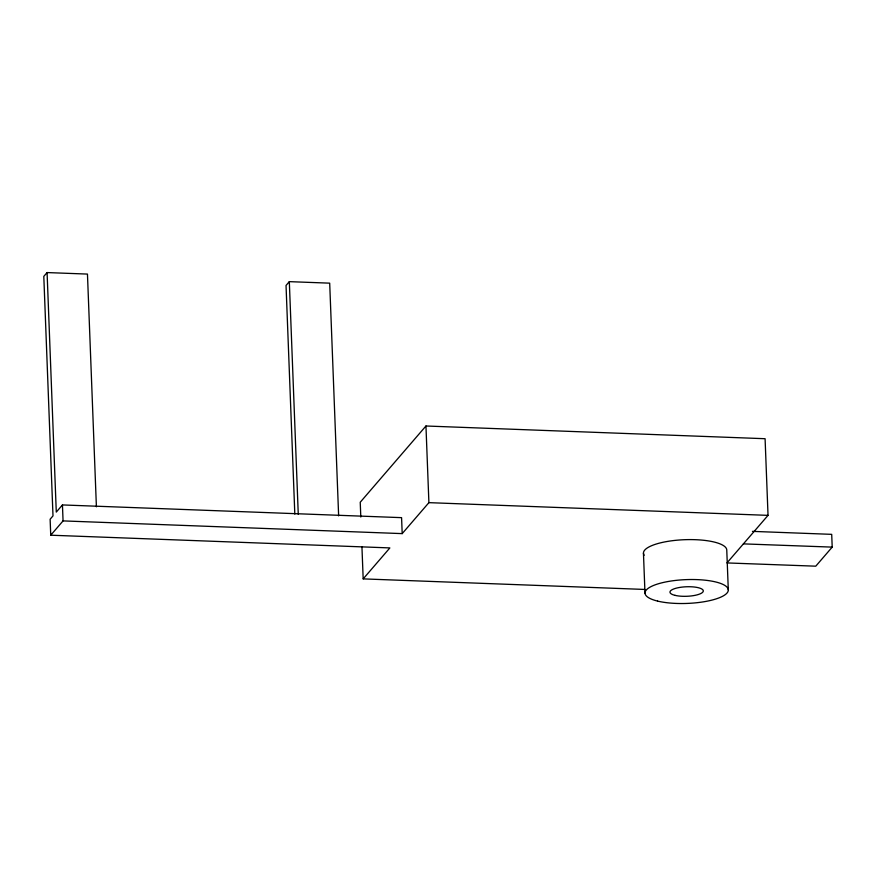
<?xml version="1.0" encoding="UTF-8"?>
<svg xmlns="http://www.w3.org/2000/svg" width="876" height="876" viewBox="0 0 876 876"><rect width="100%" height="100%" fill="white"/><g stroke="black" fill="none" stroke-linecap="round" stroke-linejoin="round"><path stroke-width="1.31" d="M96.404 506.799L87.458 274.079L47.085 272.567L43.8 276.378L52.998 515.898L50.129 519.227L50.742 535.203L389.875 547.916L363.179 578.883L644.878 589.449M50.742 535.203L63.061 520.902L402.194 533.615L401.58 517.65L62.448 504.937L56.283 512.088L47.085 272.567M338.64 515.876L329.694 283.156L289.321 281.645L286.036 285.456L294.818 514.092M752.451 531.371L831.707 534.349L832.2 547.117L815.764 566.181L726.949 562.929L768.033 515.362L765.087 438.712L425.955 425.999L360.233 502.244L360.803 517.026M402.194 533.615L428.901 502.649L425.955 425.999M743.385 543.876L832.2 547.117M428.901 502.649L768.033 515.362M728.295 589.898L726.762 549.986A41.687 11.914 -2.2 0 0 680.948 539.89A41.687 11.914 -2.2 0 0 644.178 555.274M643.455 553.227L644.988 593.151M361.93 546.613L363.179 578.883M289.321 281.645L298.267 514.365M62.448 504.937L63.061 520.902M675.013 595.351A16.677 4.763 -2.2 0 0 702.793 592.132A16.677 4.763 -2.2 0 0 682.119 587.095A16.677 4.763 -2.2 0 0 675.013 595.351M657.558 601.078A41.687 11.914 -2.2 0 0 727.014 593.041A41.687 11.914 -2.2 0 0 675.352 580.449A41.687 11.914 -2.2 0 0 657.558 601.078"/></g></svg>
